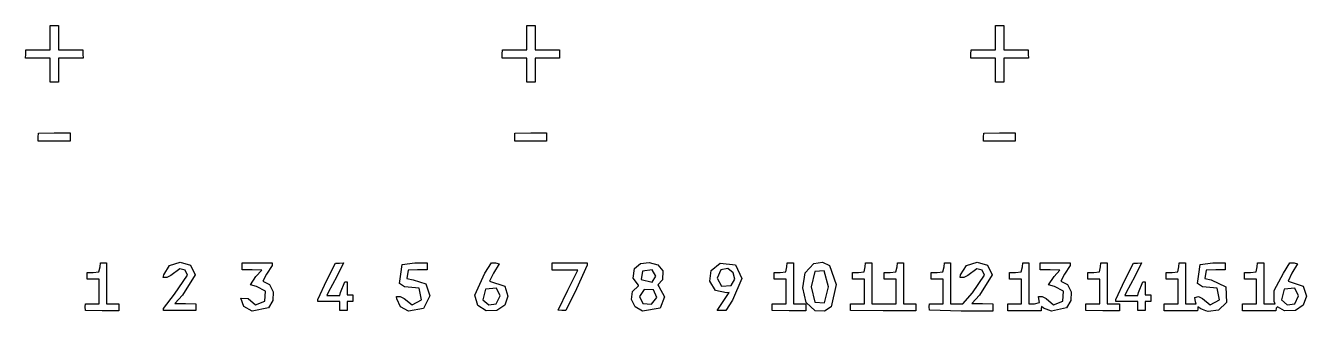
# Model space of a CAD drawing. Extents: x 0 to 78.7, y 0 to 49.5.
# Drawn here: x 0.17 to 41.72, y 40.22 to 49.48 of the extents above; entities that cross this region are included whole.
import ezdxf

# ---------------------------------------------------------------- set-up
doc = ezdxf.new("R2010")
doc.units = 0

msp = doc.modelspace()

# ---------------------------------------------------------------- linework, layer by layer
at = {"layer": 'Image'}
for p, q in [((0.965135, 49.09), (0.965135, 49.4792)), ((0.965135, 49.4792), (1.1006, 49.4792)), ((1.1006, 49.4792), (1.23607, 49.4792)), ((1.23607, 49.4792), (1.23607, 49.09)), ((16.4253, 49.09), (16.4253, 49.4792)), ((16.4253, 49.4792), (16.5607, 49.4792)), ((16.5607, 49.4792), (16.6962, 49.4792)), ((16.6962, 49.4792), (16.6962, 49.09)), ((31.6314, 49.09), (31.6314, 49.4792)), ((31.6314, 49.4792), (31.7668, 49.4792)), ((31.7668, 49.4792), (31.9023, 49.4792)), ((31.9023, 49.4792), (31.9023, 49.09)), ((0.965135, 48.700868), (0.965135, 49.09)), ((1.23607, 49.09), (1.23607, 48.7009)), ((16.425295, 48.700868), (16.4253, 49.09)), ((16.6962, 49.09), (16.6962, 48.7009)), ((31.631395, 48.700868), (31.6314, 49.09)), ((31.9023, 49.09), (31.9023, 48.7009)), ((0.17279, 48.560533), (0.177735, 48.691766)), ((0.177735, 48.691766), (0.571435, 48.696317)), ((0.571435, 48.696317), (0.965135, 48.700868)), ((1.23607, 48.7009), (1.62977, 48.696349)), ((1.62977, 48.696349), (2.02347, 48.691798)), ((2.02347, 48.691798), (2.028415, 48.560565)), ((15.632948, 48.560533), (15.637895, 48.691766)), ((15.637895, 48.691766), (16.031595, 48.696317)), ((16.031595, 48.696317), (16.425295, 48.700868)), ((16.6962, 48.7009), (17.0899, 48.696349)), ((17.0899, 48.696349), (17.4836, 48.691798)), ((17.4836, 48.691798), (17.488548, 48.560565)), ((30.839048, 48.560533), (30.843995, 48.691766)), ((30.843995, 48.691766), (31.237695, 48.696317)), ((31.237695, 48.696317), (31.631395, 48.700868)), ((31.9023, 48.7009), (32.296, 48.696349)), ((32.296, 48.696349), (32.6897, 48.691798)), ((32.6897, 48.691798), (32.694648, 48.560565)), ((0.167845, 48.4293), (0.17279, 48.560533)), ((0.56649, 48.4293), (0.167845, 48.4293)), ((0.965135, 48.4293), (0.56649, 48.4293)), ((0.965135, 48.0399), (0.965135, 48.4293)), ((1.63471, 48.4293), (1.23607, 48.4293)), ((1.23607, 48.4293), (1.23607, 48.0399)), ((2.03336, 48.429332), (1.63471, 48.4293)), ((2.028415, 48.560565), (2.03336, 48.429332)), ((15.628, 48.4293), (15.632948, 48.560533)), ((16.0266, 48.4293), (15.628, 48.4293)), ((16.4252, 48.4293), (16.0266, 48.4293)), ((16.425235, 48.0399), (16.4252, 48.4293)), ((17.0948, 48.4293), (16.6962, 48.4293)), ((16.6962, 48.4293), (16.6962, 48.0399)), ((17.493495, 48.429332), (17.0948, 48.4293)), ((17.488548, 48.560565), (17.493495, 48.429332)), ((30.8341, 48.4293), (30.839048, 48.560533)), ((31.2327, 48.4293), (30.8341, 48.4293)), ((31.6314, 48.4293), (31.2327, 48.4293)), ((31.631335, 48.0399), (31.6314, 48.4293)), ((32.3009, 48.4293), (31.9023, 48.4293)), ((31.9023, 48.4293), (31.9023, 48.0399)), ((32.699595, 48.429332), (32.3009, 48.4293)), ((32.694648, 48.560565), (32.699595, 48.429332)), ((0.965135, 47.6504), (0.965135, 48.0399)), ((1.23607, 48.0399), (1.23607, 47.6504)), ((16.4253, 47.6504), (16.425235, 48.0399)), ((16.6962, 48.0399), (16.6962, 47.6504)), ((31.6314, 47.6504), (31.631335, 48.0399)), ((31.9023, 48.0399), (31.9023, 47.6504)), ((1.1006, 47.6504), (0.965135, 47.6504)), ((1.23607, 47.6504), (1.1006, 47.6504)), ((16.5607, 47.6504), (16.4253, 47.6504)), ((16.6962, 47.6504), (16.5607, 47.6504)), ((31.7668, 47.6504), (31.6314, 47.6504)), ((31.9023, 47.6504), (31.7668, 47.6504)), ((0.574244, 45.7369), (0.57928, 45.868193)), ((1.09142, 45.7369), (0.574244, 45.7369)), ((0.57928, 45.868193), (0.584225, 45.999426)), ((0.584225, 45.999426), (1.096458, 46.003897)), ((1.6086, 45.7369), (1.09142, 45.7369)), ((1.096458, 46.003897), (1.608691, 46.008369)), ((1.608691, 46.008369), (1.6086, 45.8726)), ((1.6086, 45.8726), (1.6086, 45.7369)), ((16.0344, 45.7369), (16.03938, 45.868193)), ((16.5515, 45.7369), (16.0344, 45.7369)), ((16.03938, 45.868193), (16.044328, 45.999426)), ((16.044328, 45.999426), (16.556561, 46.003897)), ((17.0687, 45.7369), (16.5515, 45.7369)), ((16.556561, 46.003897), (17.068794, 46.008369)), ((17.068794, 46.008369), (17.0687, 45.8726)), ((17.0687, 45.8726), (17.0687, 45.7369)), ((31.2405, 45.7369), (31.24548, 45.868193)), ((31.7577, 45.7369), (31.2405, 45.7369)), ((31.24548, 45.868193), (31.250428, 45.999426)), ((31.250428, 45.999426), (31.762661, 46.003897)), ((32.2748, 45.7369), (31.7577, 45.7369)), ((31.762661, 46.003897), (32.274894, 46.008369)), ((32.274894, 46.008369), (32.2748, 45.8726)), ((32.2748, 45.8726), (32.2748, 45.7369)), ((2.548501, 41.504196), (2.583573, 41.668833)), ((2.583573, 41.668833), (2.595082, 41.7916)), ((2.595082, 41.7916), (2.69449, 41.7916)), ((2.69449, 41.7916), (2.79391, 41.7916)), ((2.79391, 41.7916), (2.79391, 41.1317)), ((4.646806, 41.404387), (4.837713, 41.713476)), ((4.837713, 41.713476), (5.186846, 41.818215)), ((5.167841, 41.604049), (4.882801, 41.382639)), ((5.34129, 41.555379), (5.167841, 41.604049)), ((5.186846, 41.818215), (5.522351, 41.717575)), ((5.418571, 41.397271), (5.34129, 41.555379)), ((5.522351, 41.717575), (5.672376, 41.410525)), ((7.19659, 41.6818), (7.19659, 41.7915)), ((7.19659, 41.7915), (7.67919, 41.7915)), ((7.196591, 41.572118), (7.19659, 41.6818)), ((7.513318, 41.567514), (7.196591, 41.572118)), ((7.830042, 41.562911), (7.513318, 41.567514)), ((7.64218, 41.351245), (7.830042, 41.562911)), ((7.67919, 41.7915), (8.16179, 41.7915)), ((8.16179, 41.7101), (7.983572, 41.429764)), ((8.16179, 41.7915), (8.16179, 41.7101)), ((9.938216, 41.232766), (10.223585, 41.783099)), ((10.223585, 41.783099), (10.35394, 41.788073)), ((10.484297, 41.793047), (10.260552, 41.356279)), ((10.35394, 41.788073), (10.484297, 41.793047)), ((12.344174, 41.427466), (12.38855, 41.744966)), ((12.38855, 41.744966), (12.794359, 41.791532)), ((12.581271, 41.5587), (12.538321, 41.283534)), ((12.8862, 41.5714), (12.581271, 41.5587)), ((12.794359, 41.791532), (13.191, 41.7915)), ((13.191, 41.5714), (12.8862, 41.5714)), ((13.191, 41.7915), (13.191, 41.6815)), ((13.191, 41.6815), (13.191, 41.5714)), ((15.066472, 41.457151), (15.278914, 41.791584)), ((15.278914, 41.791584), (15.4136, 41.7915)), ((15.529332, 41.762197), (15.343224, 41.463888)), ((15.4136, 41.7915), (15.529332, 41.762197)), ((17.255, 41.673), (17.255, 41.7915)), ((17.255, 41.7915), (17.8222, 41.7915)), ((17.255, 41.5545), (17.255, 41.673)), ((17.6699, 41.5545), (17.255, 41.5545)), ((18.084772, 41.554524), (17.6699, 41.5545)), ((17.762997, 40.911145), (18.084772, 41.554524)), ((17.8222, 41.7915), (18.3895, 41.7915)), ((18.389331, 41.719533), (18.043214, 40.949067)), ((18.3895, 41.7915), (18.389331, 41.719533)), ((19.882777, 41.299357), (19.917075, 41.609983)), ((19.917075, 41.609983), (20.11729, 41.77329)), ((20.11729, 41.77329), (20.401952, 41.811079)), ((20.496113, 41.564775), (20.186668, 41.526509)), ((20.401952, 41.811079), (20.675533, 41.730647)), ((20.612859, 41.368058), (20.496113, 41.564775)), ((20.675533, 41.730647), (20.842504, 41.539291)), ((22.40607, 41.547674), (22.702931, 41.784993)), ((22.722681, 41.566887), (22.602083, 41.296623)), ((22.702931, 41.784993), (23.202361, 41.727681)), ((22.949625, 41.607127), (22.722681, 41.566887)), ((23.121261, 41.475025), (22.949625, 41.607127)), ((23.202361, 41.727681), (23.408971, 41.292059)), ((24.83274, 41.504196), (24.867812, 41.668833)), ((24.867812, 41.668833), (24.879321, 41.7916)), ((24.879321, 41.7916), (24.9787, 41.7916)), ((24.9787, 41.7916), (25.0781, 41.7916)), ((25.0781, 41.7916), (25.0781, 41.1317)), ((25.463326, 41.476864), (25.73591, 41.77567)), ((25.73591, 41.77567), (26.025831, 41.817855)), ((26.025831, 41.817855), (26.251178, 41.711316)), ((26.251178, 41.711316), (26.462492, 41.09485)), ((27.37274, 41.504196), (27.407812, 41.668833)), ((27.407812, 41.668833), (27.419321, 41.7916)), ((27.419321, 41.7916), (27.5187, 41.7916)), ((27.5187, 41.7916), (27.6181, 41.7916)), ((27.6181, 41.7916), (27.6181, 41.1312)), ((28.40564, 41.504196), (28.440712, 41.668833)), ((28.440712, 41.668833), (28.452221, 41.7916)), ((28.452221, 41.7916), (28.5517, 41.7916)), ((28.5517, 41.7916), (28.6511, 41.7916)), ((28.6511, 41.7916), (28.6511, 41.1317)), ((29.92964, 41.504296), (29.964712, 41.668933)), ((29.964712, 41.668933), (29.976221, 41.7917)), ((29.976221, 41.7917), (30.0756, 41.7917)), ((30.0756, 41.7917), (30.1751, 41.7917)), ((30.1751, 41.7917), (30.1751, 41.1313)), ((30.503936, 41.404487), (30.694843, 41.713576)), ((30.694843, 41.713576), (31.043976, 41.818315)), ((31.025053, 41.604408), (30.739914, 41.382748)), ((31.19844, 41.554708), (31.025053, 41.604408)), ((31.043976, 41.818315), (31.379481, 41.717675)), ((31.275684, 41.395263), (31.19844, 41.554708)), ((31.379481, 41.717675), (31.529506, 41.410625)), ((32.46974, 41.504196), (32.504812, 41.668833)), ((32.504812, 41.668833), (32.516321, 41.7916)), ((32.516321, 41.7916), (32.6157, 41.7916)), ((32.6157, 41.7916), (32.7151, 41.7916)), ((32.7151, 41.7916), (32.7151, 41.1312)), ((33.0876, 41.6818), (33.0876, 41.7915)), ((33.0876, 41.7915), (33.5702, 41.7915)), ((33.0876, 41.5721), (33.0876, 41.6818)), ((33.404406, 41.567536), (33.0876, 41.5721)), ((33.72113, 41.562932), (33.404406, 41.567536)), ((33.533268, 41.351266), (33.72113, 41.562932)), ((33.5702, 41.7915), (34.0528, 41.7915)), ((34.0528, 41.7101), (33.874582, 41.429764)), ((34.0528, 41.7915), (34.0528, 41.7101)), ((35.00964, 41.504296), (35.044712, 41.668933)), ((35.044712, 41.668933), (35.056221, 41.7917)), ((35.056221, 41.7917), (35.1557, 41.7917)), ((35.1557, 41.7917), (35.2551, 41.7917)), ((35.2551, 41.7917), (35.2551, 41.1318)), ((35.829326, 41.232666), (36.114695, 41.782999)), ((36.114695, 41.782999), (36.24505, 41.787973)), ((36.375407, 41.792947), (36.151662, 41.356179)), ((36.24505, 41.787973), (36.375407, 41.792947)), ((37.54964, 41.504096), (37.584712, 41.668733)), ((37.584712, 41.668733), (37.596221, 41.7915)), ((37.596221, 41.7915), (37.6957, 41.7915)), ((37.6957, 41.7915), (37.7951, 41.7915)), ((37.7951, 41.7915), (37.7951, 41.1311)), ((38.235237, 41.427431), (38.279613, 41.744931)), ((38.279613, 41.744931), (38.685422, 41.791498)), ((38.472271, 41.5587), (38.429321, 41.283534)), ((38.7772, 41.5714), (38.472271, 41.5587)), ((38.685422, 41.791498), (39.082, 41.7915)), ((39.082, 41.5714), (38.7772, 41.5714)), ((39.082, 41.7915), (39.082, 41.6815)), ((39.082, 41.6815), (39.082, 41.5714)), ((40.08964, 41.504096), (40.124712, 41.668733)), ((40.124712, 41.668733), (40.136221, 41.7915)), ((40.136221, 41.7915), (40.2357, 41.7915)), ((40.2357, 41.7915), (40.3351, 41.7915)), ((40.3351, 41.7915), (40.3351, 41.1311)), ((40.974524, 41.457065), (41.186905, 41.791498)), ((41.186905, 41.791498), (41.3216, 41.7915)), ((41.437332, 41.762197), (41.251224, 41.463888)), ((41.3216, 41.7915), (41.437332, 41.762197)), ((2.16737, 41.3767), (2.16737, 41.4868)), ((2.16737, 41.4868), (2.36096, 41.4868)), ((2.16737, 41.2666), (2.16737, 41.3767)), ((2.3621, 41.2666), (2.16737, 41.2666)), ((2.36096, 41.4868), (2.548501, 41.504196)), ((2.55683, 41.2666), (2.3621, 41.2666)), ((2.55683, 40.8692), (2.55683, 41.2666)), ((4.63527, 41.3174), (4.646806, 41.404387)), ((4.753827, 41.317454), (4.63527, 41.3174)), ((4.882801, 41.382639), (4.753827, 41.317454)), ((4.994344, 40.7778), (5.418571, 41.397271)), ((5.672376, 41.410525), (5.259113, 40.750126)), ((7.464506, 41.085893), (7.64218, 41.351245)), ((7.983572, 41.429764), (7.863131, 41.198844)), ((7.863131, 41.198844), (8.078887, 41.098195)), ((9.652419, 40.610467), (9.938216, 41.232766)), ((10.260552, 41.356279), (9.98709, 40.830611)), ((10.379133, 40.8306), (10.526948, 41.181966)), ((10.526948, 41.181966), (10.6003, 41.182)), ((10.6003, 41.182), (10.6003, 40.9703)), ((12.301865, 41.122172), (12.344174, 41.427466)), ((12.538321, 41.283534), (12.737613, 41.241201)), ((12.737613, 41.241201), (13.151521, 41.115344)), ((14.745871, 40.744296), (15.066472, 41.457151)), ((15.343224, 41.463888), (15.219545, 41.20239)), ((15.219545, 41.20239), (15.711648, 41.040923)), ((20.048978, 41.074351), (19.882777, 41.299357)), ((20.186668, 41.526509), (20.141305, 41.251421)), ((20.141305, 41.251421), (20.494865, 41.17121)), ((20.49479, 41.17121), (20.612859, 41.368058)), ((20.494865, 41.17121), (20.49479, 41.17121)), ((20.825239, 41.245303), (20.674211, 41.080385)), ((20.842504, 41.539291), (20.825239, 41.245303)), ((22.365458, 41.199201), (22.40607, 41.547674)), ((22.545518, 40.903824), (22.365458, 41.199201)), ((22.602083, 41.296623), (22.742552, 41.041375)), ((23.058659, 41.057551), (23.177603, 41.26152)), ((23.408971, 41.292059), (23.101859, 40.585093)), ((23.177603, 41.26152), (23.121261, 41.475025)), ((24.4516, 41.3767), (24.4516, 41.4868)), ((24.4516, 41.4868), (24.6452, 41.4868)), ((24.4516, 41.2666), (24.4516, 41.3767)), ((24.6463, 41.2666), (24.4516, 41.2666)), ((24.6452, 41.4868), (24.83274, 41.504196)), ((24.8411, 41.2666), (24.6463, 41.2666)), ((24.8411, 40.8692), (24.8411, 41.2666)), ((25.385063, 40.991111), (25.463326, 41.476864)), ((25.768942, 41.511053), (25.653909, 41.018399)), ((26.074159, 41.537074), (25.768942, 41.511053)), ((26.217805, 41.019517), (26.074159, 41.537074)), ((26.9916, 41.3767), (26.9916, 41.4868)), ((26.9916, 41.4868), (27.1852, 41.4868)), ((26.9916, 41.2667), (26.9916, 41.3767)), ((27.1863, 41.2667), (26.9916, 41.2667)), ((27.1852, 41.4868), (27.37274, 41.504196)), ((27.3811, 41.2667), (27.1863, 41.2667)), ((27.3811, 40.8692), (27.3811, 41.2667)), ((28.0245, 41.3767), (28.0245, 41.4868)), ((28.0245, 41.4868), (28.2181, 41.4868)), ((28.0245, 41.2667), (28.0245, 41.3767)), ((28.2193, 41.2667), (28.0245, 41.2667)), ((28.2181, 41.4868), (28.40564, 41.504196)), ((28.414, 41.2667), (28.2193, 41.2667)), ((28.414, 40.8687), (28.414, 41.2667)), ((29.5485, 41.3768), (29.5485, 41.4869)), ((29.5485, 41.4869), (29.7421, 41.4869)), ((29.5485, 41.2667), (29.5485, 41.3768)), ((29.7433, 41.2667), (29.5485, 41.2667)), ((29.7421, 41.4869), (29.92964, 41.504296)), ((29.938, 41.2667), (29.7433, 41.2667)), ((29.938, 40.8693), (29.938, 41.2667)), ((30.4924, 41.3175), (30.503936, 41.404487)), ((30.61094, 41.317563), (30.4924, 41.3175)), ((30.739914, 41.382748), (30.61094, 41.317563)), ((30.888292, 40.818816), (31.275684, 41.395263)), ((31.529506, 41.410625), (31.116243, 40.750226)), ((32.0886, 41.3767), (32.0886, 41.4868)), ((32.0886, 41.4868), (32.2822, 41.4868)), ((32.0886, 41.2666), (32.0886, 41.3767)), ((32.2833, 41.2666), (32.0886, 41.2666)), ((32.2822, 41.4868), (32.46974, 41.504196)), ((32.478, 41.2666), (32.2833, 41.2666)), ((32.478, 40.8692), (32.478, 41.2666)), ((33.355594, 41.085914), (33.533268, 41.351266)), ((33.874582, 41.429764), (33.754141, 41.198844)), ((33.754141, 41.198844), (33.969897, 41.098195)), ((34.6285, 41.3768), (34.6285, 41.4869)), ((34.6285, 41.4869), (34.8221, 41.4869)), ((34.6285, 41.2667), (34.6285, 41.3768)), ((34.8233, 41.2667), (34.6285, 41.2667)), ((34.8221, 41.4869), (35.00964, 41.504296)), ((35.018, 41.2667), (34.8233, 41.2667)), ((35.018, 40.8693), (35.018, 41.2667)), ((35.543529, 40.610367), (35.829326, 41.232666)), ((36.151662, 41.356179), (35.8782, 40.830511)), ((36.270232, 40.8305), (36.418048, 41.181866)), ((36.418048, 41.181866), (36.4913, 41.1819)), ((36.4913, 41.1819), (36.4913, 40.9702)), ((37.1685, 41.3767), (37.1685, 41.4867)), ((37.1685, 41.4867), (37.3621, 41.4867)), ((37.1685, 41.2666), (37.1685, 41.3767)), ((37.3633, 41.2666), (37.1685, 41.2666)), ((37.3621, 41.4867), (37.54964, 41.504096)), ((37.558, 41.2666), (37.3633, 41.2666)), ((37.558, 40.8692), (37.558, 41.2666)), ((38.192927, 41.122137), (38.235237, 41.427431)), ((38.429321, 41.283534), (38.628613, 41.241201)), ((38.628613, 41.241201), (39.10813, 41.02222)), ((39.7086, 41.3766), (39.7086, 41.4867)), ((39.7086, 41.4867), (39.9021, 41.4867)), ((39.7086, 41.2666), (39.7086, 41.3766)), ((39.9033, 41.2666), (39.7086, 41.2666)), ((39.9021, 41.4867), (40.08964, 41.504096)), ((40.098, 41.2666), (39.9033, 41.2666)), ((40.098, 40.8691), (40.098, 41.2666)), ((40.67106, 40.895564), (40.974524, 41.457065)), ((41.251224, 41.463888), (41.127545, 41.20239)), ((41.127545, 41.20239), (41.619648, 41.040923)), ((2.556854, 40.471785), (2.55683, 40.8692)), ((2.79391, 41.1317), (2.79391, 40.4718)), ((4.639639, 40.316367), (4.994344, 40.7778)), ((5.259113, 40.750126), (5.013154, 40.479193)), ((7.655436, 41.027517), (7.464506, 41.085893)), ((7.947801, 40.878648), (7.655436, 41.027517)), ((7.928695, 40.55295), (7.947801, 40.878648)), ((8.078887, 41.098195), (8.195256, 40.858661)), ((8.195256, 40.858661), (8.192035, 40.573866)), ((9.98709, 40.830611), (9.937372, 40.741711)), ((9.937372, 40.741711), (10.1489, 40.7417)), ((10.1489, 40.7417), (10.3604, 40.7417)), ((10.3604, 40.7417), (10.379133, 40.8306)), ((10.6003, 40.9703), (10.6003, 40.7586)), ((10.6003, 40.7586), (10.6934, 40.7586)), ((10.6934, 40.7586), (10.7865, 40.7586)), ((10.7865, 40.7586), (10.7865, 40.6486)), ((12.463967, 41.022209), (12.301865, 41.122172)), ((12.934352, 40.980202), (12.463967, 41.022209)), ((13.015231, 40.601424), (12.934352, 40.980202)), ((13.281268, 40.724433), (13.077058, 40.314313)), ((13.151521, 41.115344), (13.281268, 40.724433)), ((14.83504, 40.417941), (14.745871, 40.744296)), ((15.09036, 40.946051), (15.003868, 40.594656)), ((15.439925, 40.97827), (15.09036, 40.946051)), ((15.438073, 40.464463), (15.560951, 40.729929)), ((15.560951, 40.729929), (15.439925, 40.97827)), ((15.711648, 41.040923), (15.812568, 40.714802)), ((17.441219, 40.259212), (17.762997, 40.911145)), ((18.043214, 40.949067), (17.697251, 40.250568)), ((19.826075, 40.611035), (19.860024, 40.86415)), ((19.860024, 40.86415), (20.054032, 41.053845)), ((20.054032, 41.053845), (20.048978, 41.074351)), ((20.232532, 40.934674), (20.082853, 40.708631)), ((20.535533, 40.92302), (20.232532, 40.934674)), ((20.643692, 40.673581), (20.535533, 40.92302)), ((20.674211, 41.080385), (20.716161, 41.025331)), ((20.716161, 41.025331), (20.895804, 40.696641)), ((22.910676, 40.825792), (22.545518, 40.903824)), ((22.742552, 41.041375), (23.058665, 41.057541)), ((22.799929, 40.541879), (22.990574, 40.836746)), ((22.990574, 40.836746), (22.910676, 40.825792)), ((23.058665, 41.057541), (23.058659, 41.057551)), ((24.841054, 40.471785), (24.8411, 40.8692)), ((25.0781, 41.1317), (25.0781, 40.4718)), ((25.494753, 40.513573), (25.385063, 40.991111)), ((25.653909, 41.018399), (25.773609, 40.516838)), ((26.084107, 40.496704), (26.217805, 41.019517)), ((26.462492, 41.09485), (26.300297, 40.370745)), ((27.38103, 40.471844), (27.3811, 40.8692)), ((27.6181, 41.1312), (27.6181, 40.4708)), ((28.414, 40.4708), (28.414, 40.8687)), ((28.6511, 41.1317), (28.6511, 40.4719)), ((29.937963, 40.471886), (29.938, 40.8693)), ((30.1751, 41.1313), (30.1751, 40.4709)), ((30.5771, 40.4709), (30.888292, 40.818816)), ((31.116243, 40.750226), (30.870284, 40.479293)), ((32.478032, 40.471772), (32.478, 40.8692)), ((32.7151, 41.1312), (32.7151, 40.4708)), ((33.546524, 41.027538), (33.355594, 41.085914)), ((33.838889, 40.878669), (33.546524, 41.027538)), ((33.819783, 40.552971), (33.838889, 40.878669)), ((33.969897, 41.098195), (34.086266, 40.858661)), ((34.086266, 40.858661), (34.083045, 40.573866)), ((35.017964, 40.471886), (35.018, 40.8693)), ((35.2551, 41.1318), (35.2551, 40.4719)), ((35.8782, 40.830511), (35.828482, 40.741611)), ((35.828482, 40.741611), (36.0399, 40.7416)), ((36.0399, 40.7416), (36.2515, 40.7416)), ((36.2515, 40.7416), (36.270232, 40.8305)), ((36.4913, 40.9702), (36.4913, 40.7586)), ((36.4913, 40.7586), (36.5844, 40.7586)), ((36.5844, 40.7586), (36.6776, 40.7586)), ((36.6776, 40.7586), (36.6776, 40.6485)), ((37.558032, 40.471772), (37.558, 40.8692)), ((37.7951, 41.1311), (37.7951, 40.4707)), ((38.355029, 41.022175), (38.192927, 41.122137)), ((38.825415, 40.980168), (38.355029, 41.022175)), ((38.906293, 40.60139), (38.825415, 40.980168)), ((39.10813, 41.02222), (39.133916, 40.510949)), ((40.098032, 40.471672), (40.098, 40.8691)), ((40.3351, 41.1311), (40.3351, 40.4707)), ((40.678935, 40.542555), (40.67106, 40.895564)), ((40.998308, 40.946029), (40.911816, 40.594634)), ((41.347873, 40.978248), (40.998308, 40.946029)), ((41.346021, 40.464441), (41.468899, 40.729907)), ((41.468899, 40.729907), (41.347873, 40.978248)), ((41.619648, 41.040923), (41.720342, 40.715037)), ((2.102925, 40.371199), (2.108122, 40.462313)), ((2.106719, 40.256661), (2.102925, 40.371199)), ((2.108122, 40.462313), (2.332488, 40.467049)), ((2.332488, 40.467049), (2.556854, 40.471785)), ((2.79391, 40.4718), (2.992876, 40.467038)), ((2.992876, 40.467038), (3.191842, 40.462275)), ((3.191842, 40.462275), (3.19184, 40.3522)), ((3.19184, 40.3522), (3.19184, 40.2422)), ((4.63963, 40.2506), (4.639639, 40.316367)), ((5.013154, 40.479193), (5.351325, 40.474616)), ((5.351325, 40.474616), (5.689499, 40.470039)), ((5.689499, 40.470039), (5.68949, 40.3603)), ((5.68949, 40.3603), (5.68949, 40.2506)), ((7.249415, 40.384716), (7.145797, 40.651536)), ((7.145797, 40.651536), (7.388959, 40.642593)), ((7.52056, 40.2339), (7.249415, 40.384716)), ((7.388959, 40.642593), (7.625437, 40.436103)), ((8.049022, 40.337431), (7.520554, 40.233892)), ((7.625437, 40.436103), (7.928695, 40.55295)), ((8.192035, 40.573866), (8.049022, 40.337431)), ((9.65189, 40.5385), (9.652419, 40.610467)), ((10.0075, 40.5385), (9.65189, 40.5385)), ((10.3631, 40.5385), (10.0075, 40.5385)), ((10.363099, 40.394591), (10.3631, 40.5385)), ((10.3632, 40.3946), (10.363099, 40.394591)), ((10.3632, 40.2506), (10.3632, 40.3946)), ((10.6934, 40.5385), (10.6003, 40.5385)), ((10.6003, 40.5385), (10.6003, 40.3946)), ((10.6003, 40.3946), (10.6003, 40.2506)), ((10.7865, 40.5385), (10.6934, 40.5385)), ((10.7865, 40.6486), (10.7865, 40.5385)), ((12.214014, 40.624504), (12.204145, 40.70785)), ((12.204145, 40.70785), (12.3235, 40.7078)), ((12.32977, 40.369888), (12.214014, 40.624504)), ((12.3235, 40.7078), (12.454535, 40.638956)), ((12.58692, 40.233371), (12.32977, 40.369888)), ((12.454535, 40.638956), (12.711878, 40.43399)), ((13.077058, 40.314313), (12.586928, 40.233322)), ((12.711878, 40.43399), (13.015231, 40.601424)), ((15.10446, 40.242869), (14.83504, 40.417941)), ((15.003868, 40.594656), (15.19322, 40.432982)), ((15.19322, 40.432982), (15.437953, 40.464463)), ((15.437953, 40.464463), (15.438073, 40.464463)), ((15.710003, 40.427064), (15.456456, 40.246722)), ((15.812568, 40.714802), (15.710003, 40.427064)), ((19.939267, 40.374341), (19.826075, 40.611035)), ((20.186683, 40.233908), (19.939267, 40.374341)), ((20.082853, 40.708631), (20.194002, 40.479182)), ((20.756603, 40.329438), (20.186675, 40.233908)), ((20.194002, 40.479182), (20.475158, 40.454359)), ((20.475158, 40.454359), (20.643692, 40.673581)), ((20.475158, 40.454359), (20.475158, 40.454359)), ((20.895804, 40.696641), (20.756603, 40.329438)), ((22.6056, 40.2506), (22.799929, 40.541879)), ((23.101859, 40.585093), (22.888624, 40.25066)), ((24.387136, 40.371199), (24.392322, 40.462313)), ((24.390919, 40.256661), (24.387136, 40.371199)), ((24.392322, 40.462313), (24.616688, 40.467049)), ((24.616688, 40.467049), (24.841054, 40.471785)), ((25.0781, 40.4718), (25.277066, 40.467038)), ((25.277066, 40.467038), (25.476032, 40.462275)), ((25.476032, 40.462275), (25.4761, 40.3522)), ((25.4761, 40.3522), (25.4761, 40.2422)), ((25.78603, 40.23941), (25.494753, 40.513573)), ((25.773609, 40.516838), (26.084118, 40.496707)), ((26.300297, 40.370745), (26.083524, 40.226367)), ((26.084118, 40.496707), (26.084107, 40.496704)), ((26.927112, 40.371257), (26.932298, 40.462372)), ((26.930869, 40.25683), (26.927112, 40.371257)), ((26.932298, 40.462372), (27.156664, 40.467108)), ((27.156664, 40.467108), (27.38103, 40.471844)), ((27.6181, 40.4708), (28.0161, 40.4708)), ((28.0161, 40.4708), (28.414, 40.4708)), ((28.6511, 40.4719), (28.850066, 40.467138)), ((28.850066, 40.467138), (29.049032, 40.462375)), ((29.049032, 40.462375), (29.049, 40.3523)), ((29.049, 40.3523), (29.049, 40.2422)), ((29.484045, 40.371299), (29.489231, 40.462414)), ((29.487749, 40.256999), (29.484045, 40.371299)), ((29.489231, 40.462414), (29.713597, 40.46715)), ((29.713597, 40.46715), (29.937963, 40.471886)), ((30.1751, 40.4709), (30.3761, 40.4709)), ((30.3761, 40.4709), (30.5771, 40.4709)), ((30.870284, 40.479293), (31.208455, 40.474716)), ((31.208455, 40.474716), (31.546629, 40.470139)), ((31.546629, 40.470139), (31.5467, 40.352)), ((31.5467, 40.352), (31.5467, 40.2338)), ((32.0293, 40.4623), (32.253666, 40.467036)), ((32.0293, 40.3522), (32.0293, 40.4623)), ((32.0293, 40.2421), (32.0293, 40.3522)), ((32.253666, 40.467036), (32.478032, 40.471772)), ((32.7151, 40.4708), (32.8949, 40.4708)), ((32.8949, 40.4708), (33.062979, 40.5089)), ((33.041918, 40.627433), (33.032552, 40.707866)), ((33.032552, 40.707866), (33.1511, 40.7078)), ((33.062979, 40.5089), (33.041918, 40.627433)), ((33.118194, 40.31333), (33.113034, 40.242189)), ((33.123353, 40.384474), (33.118194, 40.31333)), ((33.196116, 40.328932), (33.123353, 40.384474)), ((33.1511, 40.7078), (33.280047, 40.642615)), ((33.451687, 40.226697), (33.196116, 40.328932)), ((33.280047, 40.642615), (33.516525, 40.436125)), ((33.940032, 40.337431), (33.451667, 40.226621)), ((33.516525, 40.436125), (33.819783, 40.552971)), ((34.083045, 40.573866), (33.940032, 40.337431)), ((34.564046, 40.371299), (34.569232, 40.462414)), ((34.567829, 40.256761), (34.564046, 40.371299)), ((34.569232, 40.462414), (34.793598, 40.46715)), ((34.793598, 40.46715), (35.017964, 40.471886)), ((35.2551, 40.4719), (35.454066, 40.467138)), ((35.454066, 40.467138), (35.653032, 40.462375)), ((35.543, 40.5384), (35.543529, 40.610367)), ((35.8986, 40.5384), (35.543, 40.5384)), ((35.653032, 40.462375), (35.653, 40.3523)), ((35.653, 40.3523), (35.653, 40.2423)), ((36.2542, 40.5384), (35.8986, 40.5384)), ((36.2542, 40.3945), (36.2542, 40.5384)), ((36.2542, 40.2506), (36.2542, 40.3945)), ((36.2542, 40.3945), (36.2542, 40.3945)), ((36.5844, 40.5384), (36.4913, 40.5384)), ((36.4913, 40.5384), (36.4913, 40.3945)), ((36.4913, 40.3945), (36.4913, 40.2506)), ((36.6776, 40.5384), (36.5844, 40.5384)), ((36.6776, 40.6485), (36.6776, 40.5384)), ((37.1093, 40.4623), (37.333666, 40.467036)), ((37.1093, 40.3522), (37.1093, 40.4623)), ((37.1093, 40.2421), (37.1093, 40.3522)), ((37.333666, 40.467036), (37.558032, 40.471772)), ((37.7951, 40.4707), (37.9709, 40.4707)), ((37.9709, 40.4707), (38.1467, 40.4707)), ((38.10152, 40.676191), (38.21692, 40.707766)), ((38.124025, 40.5342), (38.10152, 40.676191)), ((38.1467, 40.4707), (38.124025, 40.5342)), ((38.203308, 40.365593), (38.198149, 40.303879)), ((38.298378, 40.308342), (38.203308, 40.365593)), ((38.21692, 40.707766), (38.345597, 40.638921)), ((38.454096, 40.241011), (38.298378, 40.308342)), ((38.345597, 40.638921), (38.602941, 40.433956)), ((38.602941, 40.433956), (38.906293, 40.60139)), ((39.133916, 40.510949), (38.867567, 40.266439)), ((39.6493, 40.4622), (39.873666, 40.466936)), ((39.6493, 40.3521), (39.6493, 40.4622)), ((39.6493, 40.2421), (39.6493, 40.3521)), ((39.873666, 40.466936), (40.098032, 40.471672)), ((40.3351, 40.4707), (40.5194, 40.4707)), ((40.5194, 40.4707), (40.7037, 40.4707)), ((40.7037, 40.4707), (40.678935, 40.542555)), ((40.7415, 40.3245), (40.733033, 40.242082)), ((40.782695, 40.370601), (40.7415, 40.3245)), ((41.013787, 40.242572), (40.782695, 40.370601)), ((40.911816, 40.594634), (41.101168, 40.43296)), ((41.101168, 40.43296), (41.345901, 40.464441)), ((41.345901, 40.464441), (41.346021, 40.464441)), ((41.617876, 40.427138), (41.364836, 40.246528)), ((41.720342, 40.715037), (41.617876, 40.427138)), ((2.653768, 40.237729), (2.106706, 40.256673)), ((2.106706, 40.256673), (2.106719, 40.256661)), ((3.19184, 40.2422), (2.653768, 40.237729)), ((5.16456, 40.2506), (4.63963, 40.2506)), ((5.68949, 40.2506), (5.16456, 40.2506)), ((7.520554, 40.233892), (7.52056, 40.2339)), ((10.4817, 40.2506), (10.3632, 40.2506)), ((10.6003, 40.2506), (10.4817, 40.2506)), ((12.586928, 40.233322), (12.58692, 40.233371)), ((15.456456, 40.246722), (15.10443, 40.242785)), ((15.10443, 40.242785), (15.10446, 40.242869)), ((17.441284, 40.259146), (17.441219, 40.259212)), ((17.5693, 40.2506), (17.441284, 40.259146)), ((17.697251, 40.250568), (17.5693, 40.2506)), ((20.186675, 40.233908), (20.186683, 40.233908)), ((22.7471, 40.2506), (22.6056, 40.2506)), ((22.888624, 40.25066), (22.7471, 40.2506)), ((24.390966, 40.256673), (24.390919, 40.256661)), ((24.938028, 40.237729), (24.390966, 40.256673)), ((25.4761, 40.2422), (24.938028, 40.237729)), ((26.083524, 40.226367), (25.78603, 40.239411)), ((25.78603, 40.239411), (25.78603, 40.23941)), ((26.93089, 40.256778), (26.930869, 40.25683)), ((27.99442, 40.237834), (26.93089, 40.256778)), ((29.049, 40.2422), (27.99442, 40.237834)), ((29.48781, 40.256978), (29.487749, 40.256999)), ((30.5217, 40.2338), (29.48781, 40.256978)), ((31.5467, 40.2338), (30.5217, 40.2338)), ((32.5712, 40.2421), (32.0293, 40.2421)), ((33.113034, 40.242189), (32.5712, 40.2421)), ((33.451667, 40.226621), (33.451687, 40.226697)), ((34.567866, 40.256773), (34.567829, 40.256761)), ((35.114928, 40.237829), (34.567866, 40.256773)), ((35.653, 40.2423), (35.114928, 40.237829)), ((36.3728, 40.2506), (36.2542, 40.2506)), ((36.4913, 40.2506), (36.3728, 40.2506)), ((37.6511, 40.2421), (37.1093, 40.2421)), ((38.192989, 40.242165), (37.6511, 40.2421)), ((38.198149, 40.303879), (38.192989, 40.242165)), ((38.531677, 40.224052), (38.454096, 40.241011)), ((38.867567, 40.266439), (38.531667, 40.224009)), ((38.531667, 40.224009), (38.531677, 40.224052)), ((40.1912, 40.2421), (39.6493, 40.2421)), ((40.733033, 40.242082), (40.1912, 40.2421)), ((41.013808, 40.242509), (41.013787, 40.242572)), ((41.364836, 40.246528), (41.013808, 40.242509))]:
    msp.add_line(p, q, dxfattribs=at)

doc.saveas('drawing.dxf')
